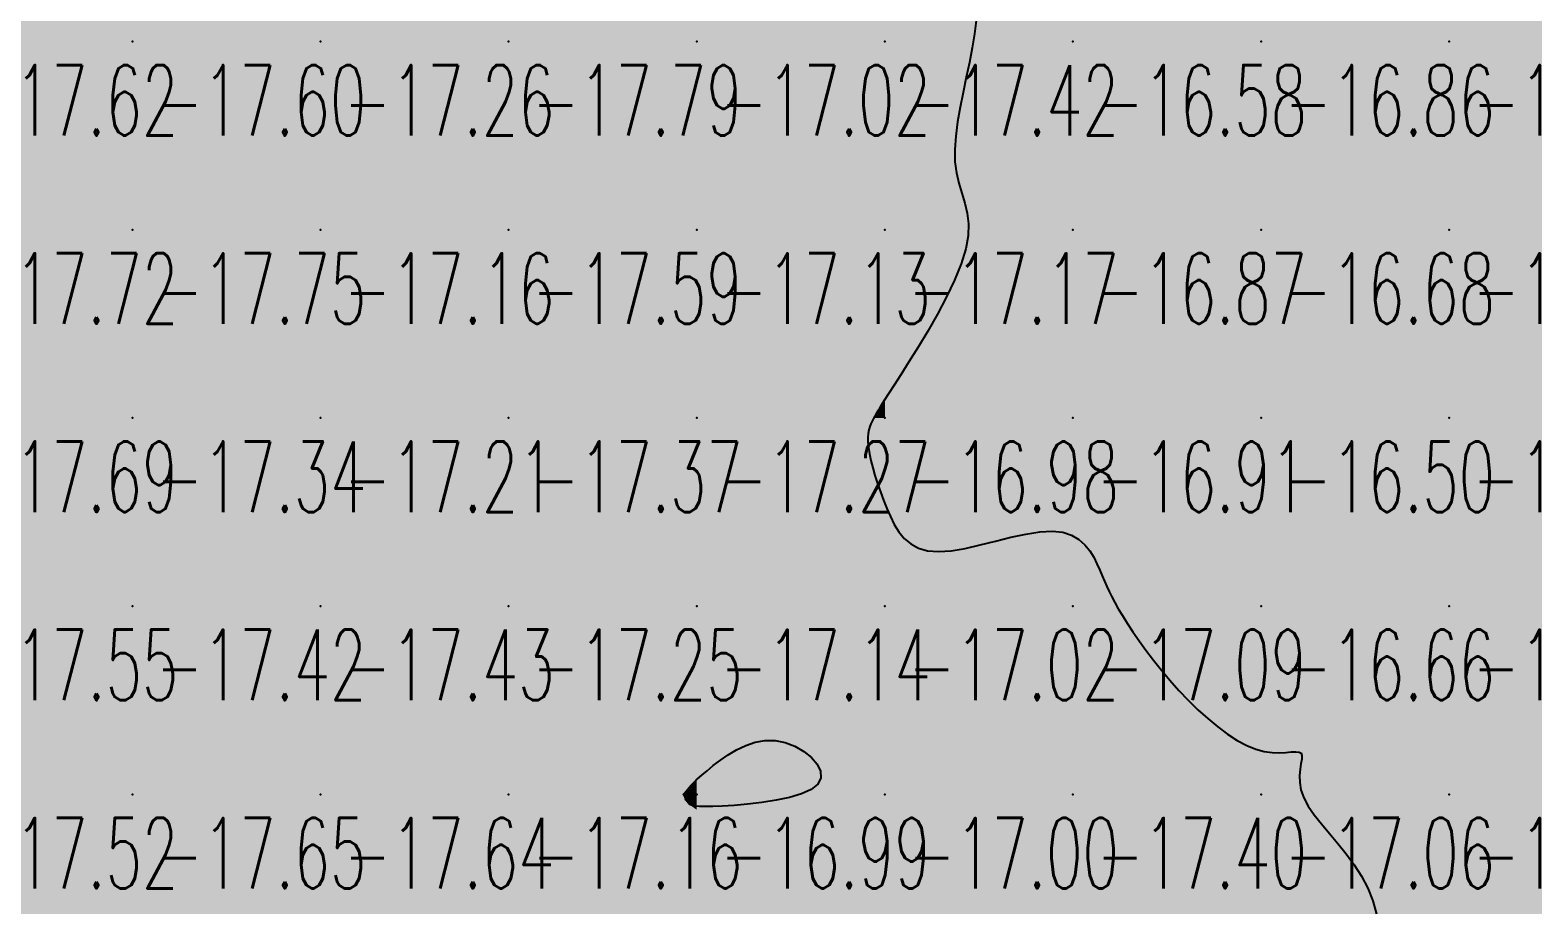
# Model space of a CAD drawing. Header units: millimetres. Extents: x 88261 to 90953, y 390274 to 392322.
# Drawn here: x 89304.8 to 89384.7, y 391931.4 to 391977.8 of the extents above; entities that cross this region are included whole.
import ezdxf
from ezdxf.enums import TextEntityAlignment as Align

# ---------------------------------------------------------------- set-up
doc = ezdxf.new("R2010")
doc.units = ezdxf.units.MM
doc.header["$LTSCALE"] = 25
for name, color, linetype in [('CN_03_00', 7, 'Continuous'), ('COTEAlt', 7, 'Continuous'), ('TN_COLORIAGE', 7, 'Continuous')]:
    doc.layers.add(name, color=color, linetype=linetype)
doc.styles.add('Simplex 1.0', font='Simplex.shx', dxfattribs={"width": 0.99, "height": 2.5})
doc.styles.get("Standard").update_dxf_attribs({"font": 'times.ttf'})

# ---------------------------------------------------------------- blocks, each defined once
blk = doc.blocks.new('COTE')
at = {"color": 0}
blk.add_point((0, 0), dxfattribs=at)
at = {"layer": 'COTEAlt'}
blk.add_attdef('ALT', text='', height=3.75, dxfattribs=at).set_placement((1.25, -1.25), align=Align.TOP_LEFT)

msp = doc.modelspace()

# ---------------------------------------------------------------- linework, layer by layer
at = {"layer": 'CN_03_00', "elevation": -17, "flags": 128}
msp.add_lwpolyline([(89355.098, 391978.357), (89355.008, 391977.642), (89354.891, 391976.9), (89354.744, 391976.128), (89354.58, 391975.336), (89354.412, 391974.537), (89354.253, 391973.742), (89354.117, 391972.964), (89354.017, 391972.215), (89353.965, 391971.506), (89353.977, 391970.85), (89354.058, 391970.255), (89354.189, 391969.704), (89354.344, 391969.178), (89354.496, 391968.657), (89354.619, 391968.12), (89354.688, 391967.548), (89354.675, 391966.92), (89354.555, 391966.217), (89354.31, 391965.425), (89353.959, 391964.566), (89353.527, 391963.666), (89353.042, 391962.754), (89352.53, 391961.857), (89352.018, 391961.003), (89351.532, 391960.221), (89351.099, 391959.537), (89350.739, 391958.973), (89350.45, 391958.519), (89350.221, 391958.159), (89350.042, 391957.877), (89349.904, 391957.657), (89349.797, 391957.483), (89349.711, 391957.337), (89349.637, 391957.205), (89349.566, 391957.072), (89349.5, 391956.931), (89349.442, 391956.777), (89349.395, 391956.606), (89349.362, 391956.414), (89349.346, 391956.195), (89349.349, 391955.946), (89349.376, 391955.661), (89349.428, 391955.337), (89349.505, 391954.98), (89349.603, 391954.593), (89349.721, 391954.184), (89349.857, 391953.758), (89350.009, 391953.319), (89350.175, 391952.875), (89350.352, 391952.431), (89350.542, 391951.994), (89350.752, 391951.574), (89350.995, 391951.185), (89351.282, 391950.839), (89351.624, 391950.548), (89352.033, 391950.325), (89352.52, 391950.183), (89353.096, 391950.133), (89353.767, 391950.182), (89354.514, 391950.309), (89355.31, 391950.489), (89356.131, 391950.693), (89356.95, 391950.896), (89357.742, 391951.071), (89358.481, 391951.191), (89359.142, 391951.229), (89359.706, 391951.166), (89360.177, 391951.013), (89360.566, 391950.786), (89360.885, 391950.503), (89361.144, 391950.181), (89361.354, 391949.838), (89361.527, 391949.491), (89361.674, 391949.157), (89361.804, 391948.849), (89361.927, 391948.562), (89362.047, 391948.286), (89362.174, 391948.013), (89362.313, 391947.73), (89362.472, 391947.431), (89362.657, 391947.103), (89362.876, 391946.739), (89363.135, 391946.33), (89363.432, 391945.881), (89363.764, 391945.4), (89364.131, 391944.894), (89364.528, 391944.37), (89364.955, 391943.835), (89365.407, 391943.297), (89365.884, 391942.762), (89366.382, 391942.239), (89366.895, 391941.735), (89367.418, 391941.261), (89367.945, 391940.824), (89368.469, 391940.434), (89368.984, 391940.099), (89369.485, 391939.829), (89369.966, 391939.633), (89370.42, 391939.514), (89370.841, 391939.459), (89371.225, 391939.449), (89371.566, 391939.466), (89371.856, 391939.49), (89372.092, 391939.503), (89372.268, 391939.487), (89372.377, 391939.423), (89372.418, 391939.296), (89372.409, 391939.108), (89372.371, 391938.866), (89372.327, 391938.575), (89372.297, 391938.242), (89372.304, 391937.873), (89372.37, 391937.474), (89372.515, 391937.051), (89372.755, 391936.61), (89373.076, 391936.149), (89373.459, 391935.667), (89373.884, 391935.163), (89374.33, 391934.635), (89374.777, 391934.081), (89375.205, 391933.5), (89375.594, 391932.89), (89375.926, 391932.249), (89376.192, 391931.575), (89376.385, 391930.866)], dxfattribs=at)
msp.add_lwpolyline([(89339.753, 391936.834), (89339.712, 391936.889), (89339.677, 391936.947), (89339.65, 391937.009), (89339.633, 391937.076), (89339.627, 391937.146), (89339.634, 391937.222), (89339.656, 391937.303), (89339.695, 391937.391), (89339.755, 391937.489), (89339.841, 391937.6), (89339.956, 391937.729), (89340.105, 391937.88), (89340.293, 391938.055), (89340.524, 391938.26), (89340.802, 391938.497), (89341.13, 391938.768), (89341.505, 391939.057), (89341.92, 391939.344), (89342.37, 391939.612), (89342.851, 391939.841), (89343.355, 391940.012), (89343.877, 391940.108), (89344.413, 391940.107), (89344.952, 391940), (89345.472, 391939.798), (89345.946, 391939.524), (89346.347, 391939.198), (89346.649, 391938.84), (89346.825, 391938.471), (89346.848, 391938.112), (89346.691, 391937.784), (89346.339, 391937.502), (89345.823, 391937.267), (89345.185, 391937.075), (89344.465, 391936.921), (89343.705, 391936.803), (89342.949, 391936.714), (89342.236, 391936.652), (89341.609, 391936.612), (89341.1, 391936.591), (89340.703, 391936.586), (89340.402, 391936.594), (89340.182, 391936.615), (89340.027, 391936.647), (89339.922, 391936.686), (89339.852, 391936.732), (89339.8, 391936.781), (89339.753, 391936.834)], close=True, dxfattribs=at)
at = {"layer": 'TN_COLORIAGE', "color": 193}
for points in [[(89300.249, 391977.239, -17.583), (89310.249, 391977.239, -17.583), (89310.249, 391987.239, -17.583)], [(89300.249, 391987.239, -17.583), (89300.249, 391977.239, -17.583), (89310.249, 391987.239, -17.583)], [(89310.249, 391987.239, -17.205), (89310.249, 391977.239, -17.205), (89320.249, 391987.239, -17.205)], [(89310.249, 391977.239, -17.205), (89320.249, 391977.239, -17.205), (89320.249, 391987.239, -17.205)], [(89320.249, 391977.239, -17.681), (89330.249, 391977.239, -17.681), (89330.249, 391987.239, -17.681)], [(89320.249, 391987.239, -17.681), (89320.249, 391977.239, -17.681), (89330.249, 391987.239, -17.681)], [(89330.249, 391977.239, -17), (89338.471, 391985.461, -17), (89330.249, 391987.239, -17), (89338.241, 391987.239, -17)], [(89340.249, 391977.239, -17.353), (89350.249, 391977.239, -17.353), (89350.249, 391987.239, -17.353)], [(89350.249, 391987.239, -17), (89343.513, 391987.239, -17), (89340.249, 391977.239, -17), (89340.249, 391978.453, -17)], [(89350.249, 391977.239, -17), (89355.293, 391982.284, -17), (89350.249, 391987.239, -17), (89354.868, 391987.239, -17)], [(89330.249, 391977.239, -17), (89338.471, 391985.461, -17), (89340.249, 391977.239, -17), (89340.249, 391978.453, -17)], [(89355.221, 391977.239, -17.419), (89355.293, 391982.284, -17.419), (89350.249, 391977.239, -17.419)], [(89300.249, 391977.239, -17.601), (89300.249, 391967.239, -17.601), (89310.249, 391977.239, -17.601)], [(89300.249, 391967.239, -17.601), (89310.249, 391967.239, -17.601), (89310.249, 391977.239, -17.601)], [(89310.249, 391977.239, -17.26), (89310.249, 391967.239, -17.26), (89320.249, 391977.239, -17.26)], [(89310.249, 391967.239, -17.26), (89320.249, 391967.239, -17.26), (89320.249, 391977.239, -17.26)], [(89320.249, 391967.239, -17.791), (89330.249, 391967.239, -17.791), (89330.249, 391977.239, -17.791)], [(89320.249, 391977.239, -17.791), (89320.249, 391967.239, -17.791), (89330.249, 391977.239, -17.791)], [(89330.249, 391967.239, -17.024), (89340.249, 391967.239, -17.024), (89340.249, 391977.239, -17.024)], [(89330.249, 391977.239, -17.024), (89330.249, 391967.239, -17.024), (89340.249, 391977.239, -17.024)], [(89340.249, 391967.239, -17.419), (89350.249, 391967.239, -17.419), (89350.249, 391977.239, -17.419)], [(89340.249, 391977.239, -17.419), (89340.249, 391967.239, -17.419), (89350.249, 391977.239, -17.419)], [(89350.249, 391977.239, -17), (89355.221, 391977.239, -17), (89350.249, 391967.239, -17), (89353.165, 391970.156, -17)], [(89353.165, 391970.156, -17.174), (89355.979, 391967.239, -17.174), (89350.249, 391967.239, -17.174)], [(89300.249, 391967.239, -17.751), (89300.249, 391957.239, -17.751), (89310.249, 391967.239, -17.751)], [(89300.249, 391957.239, -17.751), (89310.249, 391957.239, -17.751), (89310.249, 391967.239, -17.751)], [(89310.249, 391957.239, -17.16), (89320.249, 391957.239, -17.16), (89320.249, 391967.239, -17.16)], [(89310.249, 391967.239, -17.16), (89310.249, 391957.239, -17.16), (89320.249, 391967.239, -17.16)], [(89320.249, 391957.239, -17.594), (89330.249, 391957.239, -17.594), (89330.249, 391967.239, -17.594)], [(89320.249, 391967.239, -17.594), (89320.249, 391957.239, -17.594), (89330.249, 391967.239, -17.594)], [(89330.249, 391957.239, -17.13), (89340.249, 391957.239, -17.13), (89340.249, 391967.239, -17.13)], [(89330.249, 391967.239, -17.13), (89330.249, 391957.239, -17.13), (89340.249, 391967.239, -17.13)], [(89340.249, 391967.239, -17.174), (89340.249, 391957.239, -17.174), (89350.249, 391967.239, -17.174)], [(89340.249, 391957.239, -17), (89349.618, 391957.239, -17), (89350.249, 391967.239, -17), (89350.249, 391958.186, -17)], [(89355.979, 391967.239, -17.174), (89350.249, 391958.186, -17.174), (89350.249, 391967.239, -17.174)], [(89300.249, 391947.239, -17.336), (89310.249, 391947.239, -17.336), (89310.249, 391957.239, -17.336)], [(89300.249, 391957.239, -17.336), (89300.249, 391947.239, -17.336), (89310.249, 391957.239, -17.336)], [(89310.249, 391947.239, -17.213), (89320.249, 391947.239, -17.213), (89320.249, 391957.239, -17.213)], [(89310.249, 391957.239, -17.213), (89310.249, 391947.239, -17.213), (89320.249, 391957.239, -17.213)], [(89320.249, 391947.239, -17.369), (89330.249, 391947.239, -17.369), (89330.249, 391957.239, -17.369)], [(89320.249, 391957.239, -17.369), (89320.249, 391947.239, -17.369), (89330.249, 391957.239, -17.369)], [(89330.249, 391957.239, -17.271), (89330.249, 391947.239, -17.271), (89340.249, 391957.239, -17.271)], [(89330.249, 391947.239, -17.271), (89340.249, 391947.239, -17.271), (89340.249, 391957.239, -17.271)], [(89340.249, 391957.239, -17), (89349.618, 391957.239, -17), (89340.249, 391947.239, -17), (89349.098, 391956.088, -17)], [(89340.249, 391947.239, -17), (89349.098, 391956.088, -17), (89350.249, 391947.239, -17), (89350.249, 391952.372, -17)], [(89360.249, 391947.239, -17), (89360.249, 391952.384, -17), (89350.249, 391947.239, -17), (89352.02, 391949.01, -17)], [(89352.02, 391949.01, -17.019), (89350.249, 391952.372, -17.019), (89350.249, 391947.239, -17.019)], [(89361.838, 391948.829, -17.095), (89360.249, 391952.384, -17.095), (89360.249, 391947.239, -17.095)], [(89361.838, 391948.829, -17.095), (89362.441, 391947.239, -17.095), (89360.249, 391947.239, -17.095)], [(89300.249, 391937.239, -17.423), (89310.249, 391937.239, -17.423), (89310.249, 391947.239, -17.423)], [(89300.249, 391947.239, -17.423), (89300.249, 391937.239, -17.423), (89310.249, 391947.239, -17.423)], [(89310.249, 391937.239, -17.431), (89320.249, 391937.239, -17.431), (89320.249, 391947.239, -17.431)], [(89310.249, 391947.239, -17.431), (89310.249, 391937.239, -17.431), (89320.249, 391947.239, -17.431)], [(89320.249, 391947.239, -17.247), (89320.249, 391937.239, -17.247), (89330.249, 391947.239, -17.247)], [(89320.249, 391937.239, -17.247), (89330.249, 391937.239, -17.247), (89330.249, 391947.239, -17.247)], [(89330.249, 391947.239, -17.14), (89330.249, 391937.239, -17.14), (89340.249, 391947.239, -17.14)], [(89330.249, 391937.239, -17), (89339.481, 391937.239, -17), (89340.249, 391947.239, -17), (89340.249, 391938.105, -17)], [(89340.249, 391947.239, -17), (89340.249, 391938.105, -17), (89350.249, 391947.239, -17), (89344.334, 391941.325, -17)], [(89350.249, 391947.239, -17), (89344.334, 391941.325, -17), (89350.249, 391937.239, -17), (89348.89, 391937.239, -17)], [(89350.249, 391937.239, -17.095), (89360.249, 391937.239, -17.095), (89360.249, 391947.239, -17.095)], [(89350.249, 391947.239, -17.095), (89350.249, 391937.239, -17.095), (89360.249, 391947.239, -17.095)], [(89360.249, 391937.239, -17), (89365.654, 391942.644, -17), (89360.249, 391947.239, -17), (89362.441, 391947.239, -17)], [(89360.249, 391937.239, -17), (89365.654, 391942.644, -17), (89370.249, 391937.239, -17), (89370.249, 391938.754, -17)], [(89371.43, 391937.239, -17.06), (89373.145, 391940.136, -17.06), (89370.249, 391937.239, -17.06)], [(89370.249, 391938.754, -17.06), (89373.145, 391940.136, -17.06), (89370.249, 391937.239, -17.06)], [(89300.249, 391937.239, -17.649), (89300.249, 391927.239, -17.649), (89310.249, 391937.239, -17.649)], [(89300.249, 391927.239, -17.649), (89310.249, 391927.239, -17.649), (89310.249, 391937.239, -17.649)], [(89310.249, 391937.239, -17.64), (89310.249, 391927.239, -17.64), (89320.249, 391937.239, -17.64)], [(89310.249, 391927.239, -17.64), (89320.249, 391927.239, -17.64), (89320.249, 391937.239, -17.64)], [(89320.249, 391937.239, -17.16), (89320.249, 391927.239, -17.16), (89330.249, 391937.239, -17.16)], [(89320.249, 391927.239, -17.16), (89330.249, 391927.239, -17.16), (89330.249, 391937.239, -17.16)], [(89330.249, 391927.239, -17), (89339.767, 391936.758, -17), (89330.249, 391937.239, -17), (89339.481, 391937.239, -17)], [(89340.249, 391927.239, -17), (89340.249, 391936.419, -17), (89350.249, 391937.239, -17), (89348.89, 391937.239, -17)], [(89340.249, 391927.239, -17.002), (89350.249, 391927.239, -17.002), (89350.249, 391937.239, -17.002)], [(89350.249, 391937.239, -17.396), (89350.249, 391927.239, -17.396), (89360.249, 391937.239, -17.396)], [(89360.249, 391937.239, -17), (89360.249, 391927.419, -17), (89350.249, 391927.239, -17), (89360.026, 391927.239, -17)], [(89360.249, 391937.239, -17), (89360.249, 391927.419, -17), (89370.249, 391937.239, -17), (89361.324, 391928.315, -17)], [(89370.249, 391927.239, -17), (89360.356, 391927.239, -17), (89370.249, 391937.239, -17), (89361.324, 391928.315, -17)], [(89370.249, 391927.239, -17), (89376.224, 391933.215, -17), (89370.249, 391937.239, -17), (89371.43, 391937.239, -17)], [(89330.249, 391927.239, -17), (89339.767, 391936.758, -17), (89340.249, 391927.239, -17), (89340.249, 391936.419, -17)], [(89376.224, 391933.215, -17.667), (89377.234, 391927.239, -17.667), (89370.249, 391927.239, -17.667)]]:
    msp.add_solid(points, dxfattribs=at)
at = {"layer": 'TN_COLORIAGE', "color": 183}
for points in [[(89355.293, 391982.284, -16.577), (89355.221, 391977.239, -16.577), (89360.249, 391987.239, -16.577), (89360.249, 391977.239, -16.577)], [(89360.249, 391977.239, -16.973), (89370.249, 391977.239, -16.973), (89370.249, 391987.239, -16.973)], [(89360.249, 391987.239, -16.973), (89360.249, 391977.239, -16.973), (89370.249, 391987.239, -16.973)], [(89370.249, 391977.239, -16.61), (89380.249, 391977.239, -16.61), (89380.249, 391987.239, -16.61)], [(89370.249, 391987.239, -16.61), (89370.249, 391977.239, -16.61), (89380.249, 391987.239, -16.61)], [(89380.249, 391987.239, -16.719), (89380.249, 391977.239, -16.719), (89390.249, 391987.239, -16.719)], [(89380.249, 391977.239, -16.719), (89390.249, 391977.239, -16.719), (89390.249, 391987.239, -16.719)], [(89355.979, 391967.239, -16.577), (89353.165, 391970.156, -16.577), (89360.249, 391967.239, -16.577), (89360.249, 391977.239, -16.577)], [(89353.165, 391970.156, -16.577), (89355.221, 391977.239, -16.577), (89360.249, 391977.239, -16.577)], [(89360.249, 391967.239, -16.856), (89370.249, 391967.239, -16.856), (89370.249, 391977.239, -16.856)], [(89360.249, 391977.239, -16.856), (89360.249, 391967.239, -16.856), (89370.249, 391977.239, -16.856)], [(89370.249, 391977.239, -16.515), (89370.249, 391967.239, -16.515), (89380.249, 391977.239, -16.515)], [(89370.249, 391967.239, -16.515), (89380.249, 391967.239, -16.515), (89380.249, 391977.239, -16.515)], [(89380.249, 391977.239, -16.211), (89380.249, 391967.239, -16.211), (89390.249, 391977.239, -16.211)], [(89380.249, 391967.239, -16.211), (89390.249, 391967.239, -16.211), (89390.249, 391977.239, -16.211)], [(89350.249, 391957.239, -16.87), (89360.249, 391957.239, -16.87), (89360.249, 391967.239, -16.87)], [(89350.249, 391958.186, -16.87), (89355.979, 391967.239, -16.87), (89350.249, 391957.239, -16.87), (89360.249, 391967.239, -16.87)], [(89360.249, 391967.239, -16.685), (89360.249, 391957.239, -16.685), (89370.249, 391967.239, -16.685)], [(89360.249, 391957.239, -16.685), (89370.249, 391957.239, -16.685), (89370.249, 391967.239, -16.685)], [(89370.249, 391967.239, -16.619), (89370.249, 391957.239, -16.619), (89380.249, 391967.239, -16.619)], [(89370.249, 391957.239, -16.619), (89380.249, 391957.239, -16.619), (89380.249, 391967.239, -16.619)], [(89380.249, 391967.239, -16.506), (89380.249, 391957.239, -16.506), (89390.249, 391967.239, -16.506)], [(89380.249, 391957.239, -16.506), (89390.249, 391957.239, -16.506), (89390.249, 391967.239, -16.506)], [(89350.249, 391958.186, -16.982), (89349.618, 391957.239, -16.982), (89350.249, 391957.239, -16.982)], [(89350.249, 391952.372, -16.982), (89349.098, 391956.088, -16.982), (89350.249, 391957.239, -16.982)], [(89349.098, 391956.088, -16.982), (89349.618, 391957.239, -16.982), (89350.249, 391957.239, -16.982)], [(89350.249, 391952.372, -16.911), (89352.02, 391949.01, -16.911), (89350.249, 391957.239, -16.911), (89360.249, 391957.239, -16.911)], [(89352.02, 391949.01, -16.911), (89360.249, 391952.384, -16.911), (89360.249, 391957.239, -16.911)], [(89360.249, 391952.384, -16.5), (89361.838, 391948.829, -16.5), (89360.249, 391957.239, -16.5), (89370.249, 391957.239, -16.5)], [(89362.441, 391947.239, -16.5), (89361.838, 391948.829, -16.5), (89370.249, 391947.239, -16.5), (89370.249, 391957.239, -16.5)], [(89370.249, 391957.239, -16.462), (89370.249, 391947.239, -16.462), (89380.249, 391957.239, -16.462)], [(89370.249, 391947.239, -16.462), (89380.249, 391947.239, -16.462), (89380.249, 391957.239, -16.462)], [(89380.249, 391957.239, -16.871), (89380.249, 391947.239, -16.871), (89390.249, 391957.239, -16.871)], [(89380.249, 391947.239, -16.871), (89390.249, 391947.239, -16.871), (89390.249, 391957.239, -16.871)], [(89362.441, 391947.239, -16.663), (89365.654, 391942.644, -16.663), (89370.249, 391947.239, -16.663)], [(89370.249, 391938.754, -16.663), (89365.654, 391942.644, -16.663), (89370.249, 391947.239, -16.663)], [(89373.145, 391940.136, -16.663), (89370.249, 391938.754, -16.663), (89380.249, 391947.239, -16.663), (89370.249, 391947.239, -16.663)], [(89373.145, 391940.136, -16.551), (89371.43, 391937.239, -16.551), (89380.249, 391947.239, -16.551), (89380.249, 391937.239, -16.551)], [(89380.249, 391947.239, -16.764), (89380.249, 391937.239, -16.764), (89390.249, 391947.239, -16.764)], [(89380.249, 391937.239, -16.764), (89390.249, 391937.239, -16.764), (89390.249, 391947.239, -16.764)], [(89348.89, 391937.239, -16.987), (89344.334, 391941.325, -16.987), (89340.249, 391937.239, -16.987)], [(89344.334, 391941.325, -16.987), (89340.249, 391938.105, -16.987), (89340.249, 391937.239, -16.987)], [(89340.249, 391938.105, -16.987), (89339.481, 391937.239, -16.987), (89340.249, 391937.239, -16.987)], [(89339.481, 391937.239, -16.987), (89339.767, 391936.758, -16.987), (89340.249, 391937.239, -16.987)], [(89340.249, 391936.419, -16.987), (89339.767, 391936.758, -16.987), (89340.249, 391937.239, -16.987)], [(89348.89, 391937.239, -16.987), (89340.249, 391936.419, -16.987), (89340.249, 391937.239, -16.987)], [(89371.43, 391937.239, -16.551), (89376.224, 391933.215, -16.551), (89380.249, 391937.239, -16.551)], [(89377.234, 391927.239, -16.551), (89376.224, 391933.215, -16.551), (89380.249, 391927.239, -16.551), (89380.249, 391937.239, -16.551)], [(89380.249, 391927.239, -16.058), (89390.249, 391927.239, -16.058), (89390.249, 391937.239, -16.058)], [(89380.249, 391937.239, -16.058), (89380.249, 391927.239, -16.058), (89390.249, 391937.239, -16.058)]]:
    msp.add_solid(points, dxfattribs=at)

# ---------------------------------------------------------------- block references
at = {"layer": 'COTEAlt'}
ref = msp.add_blockref('COTE', (89300.249, 391977.239), dxfattribs=at)
ref.add_attrib('ALT', '-17.62', dxfattribs={"height": 3.75, "style": 'Simplex 1.0', "width": 0.6}).set_placement((89301.499, 391975.989), align=Align.TOP_LEFT)
ref = msp.add_blockref('COTE', (89310.249, 391977.239), dxfattribs=at)
ref.add_attrib('ALT', '-17.60', dxfattribs={"height": 3.75, "style": 'Simplex 1.0', "width": 0.6}).set_placement((89311.499, 391975.989), align=Align.TOP_LEFT)
ref = msp.add_blockref('COTE', (89320.249, 391977.239), dxfattribs=at)
ref.add_attrib('ALT', '-17.26', dxfattribs={"height": 3.75, "style": 'Simplex 1.0', "width": 0.6}).set_placement((89321.499, 391975.989), align=Align.TOP_LEFT)
ref = msp.add_blockref('COTE', (89330.249, 391977.239), dxfattribs=at)
ref.add_attrib('ALT', '-17.79', dxfattribs={"height": 3.75, "style": 'Simplex 1.0', "width": 0.6}).set_placement((89331.499, 391975.989), align=Align.TOP_LEFT)
ref = msp.add_blockref('COTE', (89340.249, 391977.239), dxfattribs=at)
ref.add_attrib('ALT', '-17.02', dxfattribs={"height": 3.75, "style": 'Simplex 1.0', "width": 0.6}).set_placement((89341.499, 391975.989), align=Align.TOP_LEFT)
ref = msp.add_blockref('COTE', (89350.249, 391977.239), dxfattribs=at)
ref.add_attrib('ALT', '-17.42', dxfattribs={"height": 3.75, "style": 'Simplex 1.0', "width": 0.6}).set_placement((89351.499, 391975.989), align=Align.TOP_LEFT)
ref = msp.add_blockref('COTE', (89360.249, 391977.239), dxfattribs=at)
ref.add_attrib('ALT', '-16.58', dxfattribs={"height": 3.75, "style": 'Simplex 1.0', "width": 0.6}).set_placement((89361.499, 391975.989), align=Align.TOP_LEFT)
ref = msp.add_blockref('COTE', (89370.249, 391977.239), dxfattribs=at)
ref.add_attrib('ALT', '-16.86', dxfattribs={"height": 3.75, "style": 'Simplex 1.0', "width": 0.6}).set_placement((89371.499, 391975.989), align=Align.TOP_LEFT)
ref = msp.add_blockref('COTE', (89380.249, 391977.239), dxfattribs=at)
ref.add_attrib('ALT', '-16.52', dxfattribs={"height": 3.75, "style": 'Simplex 1.0', "width": 0.6}).set_placement((89381.499, 391975.989), align=Align.TOP_LEFT)
ref = msp.add_blockref('COTE', (89300.249, 391967.239), dxfattribs=at)
ref.add_attrib('ALT', '-17.72', dxfattribs={"height": 3.75, "style": 'Simplex 1.0', "width": 0.6}).set_placement((89301.499, 391965.989), align=Align.TOP_LEFT)
ref = msp.add_blockref('COTE', (89310.249, 391967.239), dxfattribs=at)
ref.add_attrib('ALT', '-17.75', dxfattribs={"height": 3.75, "style": 'Simplex 1.0', "width": 0.6}).set_placement((89311.499, 391965.989), align=Align.TOP_LEFT)
ref = msp.add_blockref('COTE', (89320.249, 391967.239), dxfattribs=at)
ref.add_attrib('ALT', '-17.16', dxfattribs={"height": 3.75, "style": 'Simplex 1.0', "width": 0.6}).set_placement((89321.499, 391965.989), align=Align.TOP_LEFT)
ref = msp.add_blockref('COTE', (89330.249, 391967.239), dxfattribs=at)
ref.add_attrib('ALT', '-17.59', dxfattribs={"height": 3.75, "style": 'Simplex 1.0', "width": 0.6}).set_placement((89331.499, 391965.989), align=Align.TOP_LEFT)
ref = msp.add_blockref('COTE', (89340.249, 391967.239), dxfattribs=at)
ref.add_attrib('ALT', '-17.13', dxfattribs={"height": 3.75, "style": 'Simplex 1.0', "width": 0.6}).set_placement((89341.499, 391965.989), align=Align.TOP_LEFT)
ref = msp.add_blockref('COTE', (89350.249, 391967.239), dxfattribs=at)
ref.add_attrib('ALT', '-17.17', dxfattribs={"height": 3.75, "style": 'Simplex 1.0', "width": 0.6}).set_placement((89351.499, 391965.989), align=Align.TOP_LEFT)
ref = msp.add_blockref('COTE', (89360.249, 391967.239), dxfattribs=at)
ref.add_attrib('ALT', '-16.87', dxfattribs={"height": 3.75, "style": 'Simplex 1.0', "width": 0.6}).set_placement((89361.499, 391965.989), align=Align.TOP_LEFT)
ref = msp.add_blockref('COTE', (89370.249, 391967.239), dxfattribs=at)
ref.add_attrib('ALT', '-16.68', dxfattribs={"height": 3.75, "style": 'Simplex 1.0', "width": 0.6}).set_placement((89371.499, 391965.989), align=Align.TOP_LEFT)
ref = msp.add_blockref('COTE', (89380.249, 391967.239), dxfattribs=at)
ref.add_attrib('ALT', '-16.62', dxfattribs={"height": 3.75, "style": 'Simplex 1.0', "width": 0.6}).set_placement((89381.499, 391965.989), align=Align.TOP_LEFT)
ref = msp.add_blockref('COTE', (89300.249, 391957.239), dxfattribs=at)
ref.add_attrib('ALT', '-17.69', dxfattribs={"height": 3.75, "style": 'Simplex 1.0', "width": 0.6}).set_placement((89301.499, 391955.989), align=Align.TOP_LEFT)
ref = msp.add_blockref('COTE', (89310.249, 391957.239), dxfattribs=at)
ref.add_attrib('ALT', '-17.34', dxfattribs={"height": 3.75, "style": 'Simplex 1.0', "width": 0.6}).set_placement((89311.499, 391955.989), align=Align.TOP_LEFT)
ref = msp.add_blockref('COTE', (89320.249, 391957.239), dxfattribs=at)
ref.add_attrib('ALT', '-17.21', dxfattribs={"height": 3.75, "style": 'Simplex 1.0', "width": 0.6}).set_placement((89321.499, 391955.989), align=Align.TOP_LEFT)
ref = msp.add_blockref('COTE', (89330.249, 391957.239), dxfattribs=at)
ref.add_attrib('ALT', '-17.37', dxfattribs={"height": 3.75, "style": 'Simplex 1.0', "width": 0.6}).set_placement((89331.499, 391955.989), align=Align.TOP_LEFT)
ref = msp.add_blockref('COTE', (89340.249, 391957.239), dxfattribs=at)
ref.add_attrib('ALT', '-17.27', dxfattribs={"height": 3.75, "style": 'Simplex 1.0', "width": 0.6}).set_placement((89341.499, 391955.989), align=Align.TOP_LEFT)
ref = msp.add_blockref('COTE', (89350.249, 391957.239), dxfattribs=at)
ref.add_attrib('ALT', '-16.98', dxfattribs={"height": 3.75, "style": 'Simplex 1.0', "width": 0.6}).set_placement((89351.499, 391955.989), align=Align.TOP_LEFT)
ref = msp.add_blockref('COTE', (89360.249, 391957.239), dxfattribs=at)
ref.add_attrib('ALT', '-16.91', dxfattribs={"height": 3.75, "style": 'Simplex 1.0', "width": 0.6}).set_placement((89361.499, 391955.989), align=Align.TOP_LEFT)
ref = msp.add_blockref('COTE', (89370.249, 391957.239), dxfattribs=at)
ref.add_attrib('ALT', '-16.50', dxfattribs={"height": 3.75, "style": 'Simplex 1.0', "width": 0.6}).set_placement((89371.499, 391955.989), align=Align.TOP_LEFT)
ref = msp.add_blockref('COTE', (89380.249, 391957.239), dxfattribs=at)
ref.add_attrib('ALT', '-16.46', dxfattribs={"height": 3.75, "style": 'Simplex 1.0', "width": 0.6}).set_placement((89381.499, 391955.989), align=Align.TOP_LEFT)
ref = msp.add_blockref('COTE', (89300.249, 391947.239), dxfattribs=at)
ref.add_attrib('ALT', '-17.55', dxfattribs={"height": 3.75, "style": 'Simplex 1.0', "width": 0.6}).set_placement((89301.499, 391945.989), align=Align.TOP_LEFT)
ref = msp.add_blockref('COTE', (89310.249, 391947.239), dxfattribs=at)
ref.add_attrib('ALT', '-17.42', dxfattribs={"height": 3.75, "style": 'Simplex 1.0', "width": 0.6}).set_placement((89311.499, 391945.989), align=Align.TOP_LEFT)
ref = msp.add_blockref('COTE', (89320.249, 391947.239), dxfattribs=at)
ref.add_attrib('ALT', '-17.43', dxfattribs={"height": 3.75, "style": 'Simplex 1.0', "width": 0.6}).set_placement((89321.499, 391945.989), align=Align.TOP_LEFT)
ref = msp.add_blockref('COTE', (89330.249, 391947.239), dxfattribs=at)
ref.add_attrib('ALT', '-17.25', dxfattribs={"height": 3.75, "style": 'Simplex 1.0', "width": 0.6}).set_placement((89331.499, 391945.989), align=Align.TOP_LEFT)
ref = msp.add_blockref('COTE', (89340.249, 391947.239), dxfattribs=at)
ref.add_attrib('ALT', '-17.14', dxfattribs={"height": 3.75, "style": 'Simplex 1.0', "width": 0.6}).set_placement((89341.499, 391945.989), align=Align.TOP_LEFT)
ref = msp.add_blockref('COTE', (89350.249, 391947.239), dxfattribs=at)
ref.add_attrib('ALT', '-17.02', dxfattribs={"height": 3.75, "style": 'Simplex 1.0', "width": 0.6}).set_placement((89351.499, 391945.989), align=Align.TOP_LEFT)
ref = msp.add_blockref('COTE', (89360.249, 391947.239), dxfattribs=at)
ref.add_attrib('ALT', '-17.09', dxfattribs={"height": 3.75, "style": 'Simplex 1.0', "width": 0.6}).set_placement((89361.499, 391945.989), align=Align.TOP_LEFT)
ref = msp.add_blockref('COTE', (89370.249, 391947.239), dxfattribs=at)
ref.add_attrib('ALT', '-16.66', dxfattribs={"height": 3.75, "style": 'Simplex 1.0', "width": 0.6}).set_placement((89371.499, 391945.989), align=Align.TOP_LEFT)
ref = msp.add_blockref('COTE', (89380.249, 391947.239), dxfattribs=at)
ref.add_attrib('ALT', '-16.85', dxfattribs={"height": 3.75, "style": 'Simplex 1.0', "width": 0.6}).set_placement((89381.499, 391945.989), align=Align.TOP_LEFT)
ref = msp.add_blockref('COTE', (89300.249, 391937.239), dxfattribs=at)
ref.add_attrib('ALT', '-17.52', dxfattribs={"height": 3.75, "style": 'Simplex 1.0', "width": 0.6}).set_placement((89301.499, 391935.989), align=Align.TOP_LEFT)
ref = msp.add_blockref('COTE', (89310.249, 391937.239), dxfattribs=at)
ref.add_attrib('ALT', '-17.65', dxfattribs={"height": 3.75, "style": 'Simplex 1.0', "width": 0.6}).set_placement((89311.499, 391935.989), align=Align.TOP_LEFT)
ref = msp.add_blockref('COTE', (89320.249, 391937.239), dxfattribs=at)
ref.add_attrib('ALT', '-17.64', dxfattribs={"height": 3.75, "style": 'Simplex 1.0', "width": 0.6}).set_placement((89321.499, 391935.989), align=Align.TOP_LEFT)
ref = msp.add_blockref('COTE', (89330.249, 391937.239), dxfattribs=at)
ref.add_attrib('ALT', '-17.16', dxfattribs={"height": 3.75, "style": 'Simplex 1.0', "width": 0.6}).set_placement((89331.499, 391935.989), align=Align.TOP_LEFT)
ref = msp.add_blockref('COTE', (89340.249, 391937.239), dxfattribs=at)
ref.add_attrib('ALT', '-16.99', dxfattribs={"height": 3.75, "style": 'Simplex 1.0', "width": 0.6}).set_placement((89341.499, 391935.989), align=Align.TOP_LEFT)
ref = msp.add_blockref('COTE', (89350.249, 391937.239), dxfattribs=at)
ref.add_attrib('ALT', '-17.00', dxfattribs={"height": 3.75, "style": 'Simplex 1.0', "width": 0.6}).set_placement((89351.499, 391935.989), align=Align.TOP_LEFT)
ref = msp.add_blockref('COTE', (89360.249, 391937.239), dxfattribs=at)
ref.add_attrib('ALT', '-17.40', dxfattribs={"height": 3.75, "style": 'Simplex 1.0', "width": 0.6}).set_placement((89361.499, 391935.989), align=Align.TOP_LEFT)
ref = msp.add_blockref('COTE', (89370.249, 391937.239), dxfattribs=at)
ref.add_attrib('ALT', '-17.06', dxfattribs={"height": 3.75, "style": 'Simplex 1.0', "width": 0.6}).set_placement((89371.499, 391935.989), align=Align.TOP_LEFT)
ref = msp.add_blockref('COTE', (89380.249, 391937.239), dxfattribs=at)
ref.add_attrib('ALT', '-16.55', dxfattribs={"height": 3.75, "style": 'Simplex 1.0', "width": 0.6}).set_placement((89381.499, 391935.989), align=Align.TOP_LEFT)

doc.saveas('drawing.dxf')
